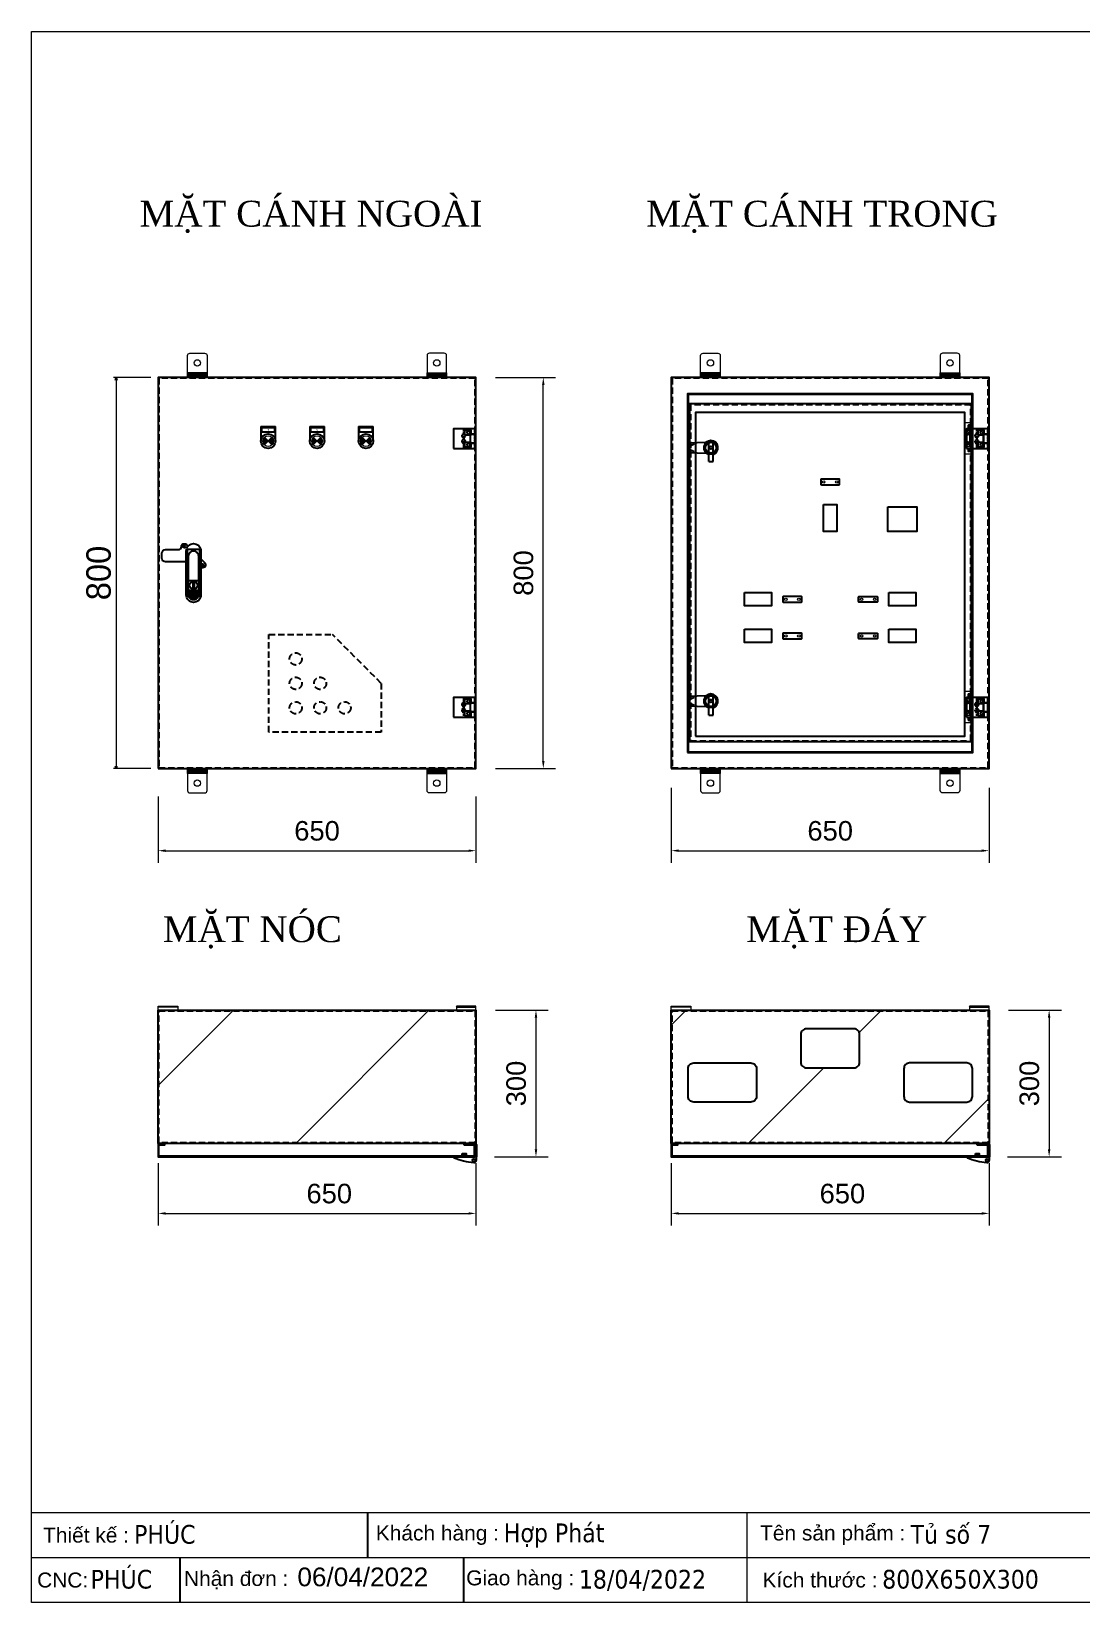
# Model space of a CAD drawing. Header units: millimetres. Extents: x 0 to 4548, y 0 to 3216.
# Drawn here: x 0 to 2148, y 0 to 3216 of the extents above; entities that cross this region are included whole.
import ezdxf
from ezdxf.enums import TextEntityAlignment as Align

# ---------------------------------------------------------------- set-up
doc = ezdxf.new("R2010")
doc.units = ezdxf.units.MM
doc.linetypes.add('HIDDEN2', pattern=[4.7625, 3.175, -1.5875])
doc.linetypes.add('HIDDENX2', pattern=[19.05, 12.7, -6.35])
for name, color, linetype in [('0 KHUNG KT01', 7, 'Continuous'), ('01', 7, 'HIDDEN2'), ('1-EMC-ACESS', 4, 'Continuous'), ('DIM', 253, 'Continuous'), ('HEATER', 1, 'Continuous')]:
    doc.layers.add(name, color=color, linetype=linetype)
doc.layers.add('0 TĂNG CỨNG', color=7, linetype='Continuous', lineweight=15)
doc.layers.add('07', color=5, linetype='Continuous', lineweight=5)
doc.styles.add('Arial', font='arial.ttf')
doc.styles.add('Arial-Black', font='txt')
doc.styles.add('Tahoma (Input Text)', font='tahoma.ttf')
doc.dimstyles.new('CNC', dxfattribs={"dimtxt": 50, "dimasz": 5, "dimexe": 5, "dimexo": 15, "dimgap": 10, "dimtad": 1, "dimdec": 0, "dimtxsty": 'Standard', "dimblk": 'OPEN30', "dimcen": 10, "dimclrd": 5, "dimclre": 5, "dimclrt": 3, "dimazin": 3, "dimtfac": 1, "dimtdec": 0, "dimtmove": 0, "dimatfit": 3, "dimldrblk": 'ARCHTICK', "dimlwd": 9, "dimlwe": 9})
doc.dimstyles.new('Thiện Dim-40', dxfattribs={"dimtxt": 40, "dimasz": 15, "dimexe": 25, "dimexo": 40, "dimgap": 20, "dimtad": 1, "dimdec": 0, "dimtxsty": 'Arial', "dimcen": 15, "dimclrd": 5, "dimclre": 5, "dimclrt": 3, "dimazin": 3, "dimtfac": 1, "dimtdec": 0, "dimtmove": 0, "dimatfit": 3, "dimldrblk": 'OBLIQUE', "dimlwd": 9, "dimlwe": 9})

# ---------------------------------------------------------------- blocks, each defined once
blk = doc.blocks.new('KHUNG KT1')
at = {"color": 7}
for p, q in [((7128, -4752), (0, -4752)), ((2294.1, -4752), (2294.1, -5040)), ((4848, -4896), (0, -4896))]:
    blk.add_line(p, q, dxfattribs=at)
blk.add_lwpolyline([(0, 0), (7128, 0), (7128, -5040), (0, -5040)], close=True, dxfattribs=at)
at = {"layer": '0 KHUNG KT01'}
for p, q in [((1077.9, -4752), (1077.9, -4896)), ((476.3, -4896), (476.3, -5040)), ((1385.1, -4896), (1385.1, -5040))]:
    blk.add_line(p, q, dxfattribs=at)
at = {"color": 2, "char_height": 48, "width": 2202.321, "attachment_point": 4, "style": 'Arial'}
for s, insert in [('  Tên sản phẩm :', (2299.1, -4824)), ('  Thiết kế :', (0, -4824)), ('  Khách hàng :', (1066.9, -4824)), ('  Nhận đơn :', (451.9, -4968)), ('  Giao hàng :', (1356.7, -4968)), ('CNC:', (18.2, -4968)), ('  Kích thước :', (2307, -4968))]:
    blk.add_mtext(s, dxfattribs=dict(at, insert=insert))
at = {"color": 1, "style": 'Tahoma (Input Text)', "flags": 8}
for tag, p in [('#03', (1514.7, -4846.3)), ('#01', (328.9, -4851.1)), ('#05', (2819, -4851.1)), ('#07', (4424, -4851.1)), ('#09', (5172.9, -4851.1)), ('#02', (189.8, -4995.1)), ('#04', (1755.3, -4995.1)), ('#06', (2727.8, -4995.1)), ('#08', (4382.7, -4995.1)), ('#10', (5172.9, -4995.1))]:
    blk.add_attdef(tag, p, '', height=60, dxfattribs=at)
blk.add_attdef('#11', text='', height=60, dxfattribs=at).set_placement((6996, -4961.6), align=Align.CENTER)
at = {"layer": '0 TĂNG CỨNG', "color": 1, "style": 'Arial'}
blk.add_attdef('#12', (852.8, -4987.6), '', height=60, dxfattribs=at)
blk = doc.blocks.new('HL044-1.3-C')
at = {"color": 1, "linetype": 'HIDDEN2', "ltscale": 0.5}
for p, q in [((-25, 40), (-25, 0)), ((-3, 0), (-3, 40))]:
    blk.add_line(p, q, dxfattribs=at)
at = {"color": 1}
for p, q in [((-12, 29), (0, 29)), ((-12, 11), (-12, 29)), ((0, 11), (-12, 11)), ((-11, 28.5), (0, 28.5)), ((-11, 28.5), (-11, 11.5)), ((0, 11.5), (-11, 11.5))]:
    blk.add_line(p, q, dxfattribs=at)
blk.add_lwpolyline([(-46, 40), (0, 40), (0, 0), (-46, 0)], close=True, dxfattribs=at)
at = {"color": 1, "linetype": 'HIDDEN2', "ltscale": 0.5}
for centre, radius in [((-15.5, 32.5), 3), ((-25, 26), 4), ((-25, 14), 4), ((-15.5, 7.5), 3)]:
    blk.add_circle(centre, radius, dxfattribs=at)
blk = doc.blocks.new('HL044-1.3-B')
h = blk.add_hatch()
h.set_pattern_fill('ANSI31', color=1, scale=0.3, style=0)
h.set_pattern_definition([(45, (-80982.31925, -42991.2648), (-0.673519209, 0.673519209), [])])
h.paths.add_polyline_path([(-15.5, 27), (-15.5, 24), (-9.5, 24), (-9.5, 27)])
at = {"color": 1}
for p, q in [((0, 0), (-43, 0)), ((-43, 0), (-43, -2)), ((-25, 6.5), (-25, 0)), ((-25, 6.5), (-19, 5.9)), ((-25, 5.5), (-19, 4.9)), ((-25, 4.5), (-19, 3.9)), ((-25, 3.5), (-19, 2.9)), ((-25, 2.5), (-19, 1.9)), ((-25, 1.5), (-19, 0.9)), ((-25, 0.5), (-19.7, 0)), ((-22, 24), (-22, 27)), ((-22, 27), (1, 27)), ((-1, 24), (-22, 24)), ((-19, 6.5), (-19, 0)), ((-15.5, 24), (-15.5, 27)), ((-9.5, 24), (-9.5, 27)), ((0, 23), (0, 0)), ((0, 7.5), (3, 7.5)), ((0, 6), (3, 6)), ((3, 25), (3, 0)), ((3, -6.5), (3, 0))]:
    blk.add_line(p, q, dxfattribs=at)
blk.add_lwpolyline([(-26, 6.5), (-18, 6.5), (-18, 0), (-26, 0)], close=True, dxfattribs=at)
blk.add_circle((-2.3, -7), 2.55, dxfattribs=at)
for centre, radius, start, end in [((-1, 23), 1, 0, 90), ((1, 25), 2, 0, 90), ((15.4, 147.7), 160.7, 248.6705, 263.5901), ((-2.5, -6.5), 5.5, 270, 0)]:
    blk.add_arc(centre, radius, start, end, dxfattribs=at)
blk = doc.blocks.new('*D1')
at = {"layer": 'Defpoints', "color": 0, "transparency": 16777216}
for p in [(909.3, 1212.4), (907.3, 912.4), (1032.2, 912.4)]:
    blk.add_point(p, dxfattribs=at)
at = {"layer": 'DIM', "color": 5, "lineweight": 9, "transparency": 16777216}
for p, q in [((949.3, 1212.4), (1057.2, 1212.4)), ((1032.2, 1197.4), (1032.2, 927.4)), ((947.3, 912.4), (1057.2, 912.4))]:
    blk.add_line(p, q, dxfattribs=at)
at = {"layer": 'DIM', "color": 5, "transparency": 16777216}
for points in [[(1029.7, 1197.4), (1034.7, 1197.4), (1032.2, 1212.4)], [(1029.7, 927.4), (1034.7, 927.4), (1032.2, 912.4)]]:
    blk.add_solid(points, dxfattribs=at)
at = {"layer": 'DIM', "color": 3, "transparency": 16777216, "insert": (991.8, 1062.4), "char_height": 40, "attachment_point": 5, "rotation": 90, "style": 'Arial'}
blk.add_mtext('300', dxfattribs=at)
blk = doc.blocks.new('_Oblique')
at = {"color": 0, "linetype": 'ByBlock', "lineweight": -2}
blk.add_line((-0.5, -0.5), (0.5, 0.5), dxfattribs=at)
blk = doc.blocks.new('*D2')
at = {"layer": 'Defpoints', "color": 0, "transparency": 16777216}
for p in [(259.3, 939.4), (909.3, 939.4), (909.3, 796.5)]:
    blk.add_point(p, dxfattribs=at)
at = {"layer": 'DIM', "color": 5, "lineweight": 9, "transparency": 16777216}
for p, q in [((259.3, 899.4), (259.3, 771.5)), ((909.3, 899.4), (909.3, 771.5)), ((274.3, 796.5), (894.3, 796.5))]:
    blk.add_line(p, q, dxfattribs=at)
at = {"layer": 'DIM', "color": 5, "transparency": 16777216}
for points in [[(274.3, 799), (274.3, 794), (259.3, 796.5)], [(894.3, 799), (894.3, 794), (909.3, 796.5)]]:
    blk.add_solid(points, dxfattribs=at)
at = {"layer": 'DIM', "color": 3, "transparency": 16777216, "insert": (609.3, 836.9), "char_height": 40, "attachment_point": 5, "style": 'Arial'}
blk.add_mtext('650', dxfattribs=at)
blk = doc.blocks.new('AB301-2-1')
at = {"linetype": 'Continuous'}
h = blk.add_hatch(dxfattribs=at)
h.set_pattern_fill('ACAD_ISO09W100', color=1, scale=0.2)
h.set_pattern_definition([(0, (-368.0181, 398.3814), (0, 1), [4.8, -0.6, 1.2, -0.6, 1.2, -0.6])])
h.paths.add_polyline_path([(-4.1, -88.5, 0.118404), (0, -89.5, 0.118404), (4.1, -88.5), (7, -72), (-7, -72)])
at = {"color": 1, "linetype": 'Continuous'}
for p, q in [((-10, -50.5), (10, -50.5)), ((-7, -72), (7, -72)), ((-7, -72), (-4.1, -88.5)), ((7, -72), (4.1, -88.5))]:
    blk.add_line(p, q, dxfattribs=at)
for points in [[(-15, -12.5), (-57.5, -12.5, -0.414214), (-65, -5), (-65, 5, -0.414214), (-57.5, 12.5), (-30.7, 12.5, 0.414214), (-24.7, 18.5), (-24.7, 18.7)], [(-24.7, 18.7, -0.198912), (-23, 23), (-23, 23, -0.414214), (-14.5, 23), (-11.3, 19.8)], [(15, -6.5), (23, -14.5, -0.414214), (23, -23), (23, -23, -0.381561), (15, -23.4, -0.381561)]]:
    blk.add_lwpolyline(points, format="xyb", dxfattribs=at)
for points in [[(0, 25), (0, 25, -0.414214), (15, 10), (15, -80.5, -0.414214), (0, -95.5), (0, -95.5, -0.414214), (-15, -80.5), (-15, 10, -0.414214)], [(0, 10, -0.414214), (10, 0), (10, -80.5, -0.414214), (0, -90.5, -0.414214), (-10, -80.5), (-10, 0, -0.414214)], [(9, -72.5), (9, -80.5, -0.414214), (0, -89.5, -0.414214), (-9, -80.5), (-9, -72.5, -0.414214), (-7, -70.5), (7, -70.5, -0.414214)]]:
    blk.add_lwpolyline(points, format="xyb", close=True, dxfattribs=at)
at = {"color": 2, "linetype": 'Continuous'}
blk.add_lwpolyline([(-12, 13.3), (12, 13.3), (12, -83.7), (-12, -83.7)], close=True, dxfattribs=at)
at = {"color": 1, "linetype": 'Continuous'}
blk.add_lwpolyline([(-1, -55.5), (1, -55.5), (1, -65.5), (-1, -65.5)], close=True, dxfattribs=at)
for centre, radius in [((-18.7, 18.7), 2.5), ((18.7, -18.7), 2.5), ((0, -60.5), 8)]:
    blk.add_circle(centre, radius, dxfattribs=at)
blk = doc.blocks.new('Den XANH')
h = blk.add_hatch(color=5)
h.paths.add_polyline_path([(15, 15), (22.8, 7.2, 0.198912), (26, 15, 0.198912), (22.8, 22.8)])
h.paths.add_polyline_path([(15, 15), (7.2, 22.8, 0.198912), (4, 15, 0.198912), (7.2, 7.2)])
at = {"color": 7}
for p, q in [((0, 45), (30, 45)), ((0, 45), (0, 15)), ((30, 15), (30, 45))]:
    blk.add_line(p, q, dxfattribs=at)
blk.add_lwpolyline([(2, 43), (28, 43), (28, 33), (2, 33)], close=True, dxfattribs=at)
blk.add_circle((15, 15), 15, dxfattribs=at)
at = {"layer": '07', "color": 5, "linetype": 'Continuous', "lineweight": 5, "ltscale": 3}
for p, q in [((22.8, 22.8), (7.2, 7.2)), ((7.2, 22.8), (22.8, 7.2))]:
    blk.add_line(p, q, dxfattribs=at)
blk.add_circle((15, 15), 11, dxfattribs=at)
at = {"layer": '01', "color": 2, "linetype": 'Continuous', "lineweight": 5, "style": 'Arial-Black'}
blk.add_attdef('T-SP', text='', height=2.4, dxfattribs=at).set_placement((15.2, 36), align=Align.CENTER)
blk = doc.blocks.new('Den DO')
h = blk.add_hatch(color=1)
h.paths.add_polyline_path([(7.2, 7.2), (15, 15), (7.2, 22.8, 0.198912), (4, 15, 0.198912)])
h.paths.add_polyline_path([(26, 15, 0.198912), (22.8, 22.8), (15, 15), (22.8, 7.2, 0.198912)])
at = {"color": 7}
for p, q in [((0, 45), (30, 45)), ((0, 45), (0, 15)), ((30, 15), (30, 45))]:
    blk.add_line(p, q, dxfattribs=at)
blk.add_lwpolyline([(2, 43), (28, 43), (28, 33), (2, 33)], close=True, dxfattribs=at)
blk.add_circle((15, 15), 15, dxfattribs=at)
at = {"layer": '07', "color": 1, "linetype": 'Continuous', "lineweight": 5, "ltscale": 3}
for p, q in [((22.8, 22.8), (7.2, 7.2)), ((7.2, 22.8), (22.8, 7.2))]:
    blk.add_line(p, q, dxfattribs=at)
blk.add_circle((15, 15), 11, dxfattribs=at)
at = {"layer": '01', "color": 2, "linetype": 'Continuous', "lineweight": 5, "style": 'Arial-Black'}
blk.add_attdef('T-SP', text='', height=2.4, dxfattribs=at).set_placement((15.2, 36), align=Align.CENTER)
blk = doc.blocks.new('Den VANG')
h = blk.add_hatch(color=2)
h.paths.add_polyline_path([(22.8, 7.2, 0.198912), (26, 15, 0.198912), (22.8, 22.8), (15, 15)])
h.paths.add_polyline_path([(7.2, 7.2), (15, 15), (7.2, 22.8, 0.198912), (4, 15, 0.198912)])
at = {"color": 7}
for p, q in [((0, 45), (30, 45)), ((0, 45), (0, 15)), ((30, 15), (30, 45))]:
    blk.add_line(p, q, dxfattribs=at)
blk.add_lwpolyline([(2, 43), (28, 43), (28, 33), (2, 33)], close=True, dxfattribs=at)
blk.add_circle((15, 15), 15, dxfattribs=at)
at = {"layer": '07', "color": 2, "linetype": 'Continuous', "lineweight": 5, "ltscale": 3}
for p, q in [((22.8, 22.8), (7.2, 7.2)), ((7.2, 22.8), (22.8, 7.2))]:
    blk.add_line(p, q, dxfattribs=at)
blk.add_circle((15, 15), 11, dxfattribs=at)
at = {"layer": '01', "color": 2, "linetype": 'Continuous', "lineweight": 5, "style": 'Arial-Black'}
blk.add_attdef('T-SP', text='', height=2.4, dxfattribs=at).set_placement((15.2, 36), align=Align.CENTER)
blk = doc.blocks.new('*D3')
at = {"layer": 'Defpoints', "color": 0, "transparency": 16777216}
for p in [(259.3, 1689.6), (909.3, 1689.6), (909.3, 1538.9)]:
    blk.add_point(p, dxfattribs=at)
at = {"layer": 'DIM', "color": 5, "lineweight": 9, "transparency": 16777216}
for p, q in [((259.3, 1649.6), (259.3, 1513.9)), ((909.3, 1649.6), (909.3, 1513.9)), ((274.3, 1538.9), (894.3, 1538.9))]:
    blk.add_line(p, q, dxfattribs=at)
at = {"layer": 'DIM', "color": 5, "transparency": 16777216}
for points in [[(274.3, 1541.4), (274.3, 1536.4), (259.3, 1538.9)], [(894.3, 1541.4), (894.3, 1536.4), (909.3, 1538.9)]]:
    blk.add_solid(points, dxfattribs=at)
at = {"layer": 'DIM', "color": 3, "transparency": 16777216, "insert": (584.3, 1579.3), "char_height": 40, "attachment_point": 5, "style": 'Arial'}
blk.add_mtext('650', dxfattribs=at)
blk = doc.blocks.new('BL012-FRONT')
at = {"layer": '0 TĂNG CỨNG'}
h = blk.add_hatch(dxfattribs=at)
h.set_pattern_fill('ANSI31', color=2, scale=0.5, angle=90, style=0)
h.set_pattern_definition([(135, (-85095.0619, -23179.3125), (-1.122532015, -1.122532015), [])])
edge = h.paths.add_edge_path()
edge.add_line((-0.4, 52.7), (7.2, 52.7))
edge.add_line((7.2, 52.7), (7.2, 58.8))
edge.add_line((7.2, 58.8), (-0.4, 58.8))
edge.add_arc((-0.4, 57.8), 1, 90, 180)
edge.add_line((-1.4, 57.8), (-1.4, 53.7))
edge.add_arc((-0.4, 53.7), 1, 180, 270)
h = blk.add_hatch(dxfattribs=at)
h.set_pattern_fill('ANSI31', color=2, scale=0.5, angle=90, style=0)
h.set_pattern_definition([(135, (-85095.0619, -23227.8125), (-1.122532015, -1.122532015), [])])
edge = h.paths.add_edge_path()
edge.add_line((-0.4, 4.2), (7.2, 4.2))
edge.add_line((7.2, 4.2), (7.2, 10.3))
edge.add_line((7.2, 10.3), (-0.4, 10.3))
edge.add_arc((-0.4, 9.3), 1, 90, 180)
edge.add_line((-1.4, 9.3), (-1.4, 5.2))
edge.add_arc((-0.4, 5.2), 1, 180, 270)
at = {"color": 2, "linetype": 'HIDDEN2'}
blk.add_line((7.2, 4.2), (7.2, 10.3), dxfattribs=at)
at = {"layer": '0 TĂNG CỨNG', "color": 8}
for p, q in [((-4.1, 41.5), (-2.8, 41.5)), ((-3.4, 42.2), (-3.4, 40.8)), ((-4.1, 21.5), (-2.8, 21.5)), ((-3.4, 22.2), (-3.4, 20.8))]:
    blk.add_line(p, q, dxfattribs=at)
at = {"layer": '0 TĂNG CỨNG', "color": 1}
blk.add_lwpolyline([(-9.2, 14.5), (-9.2, 2, 0.414214), (-7.2, 0), (7.2, 0), (7.2, 63), (-7.2, 63, 0.414214), (-9.2, 61), (-9.2, 48.5), (2.8, 48.5), (2.8, 14.5)], format="xyb", close=True, dxfattribs=at)
at = {"layer": '0 TĂNG CỨNG', "color": 22}
blk.add_lwpolyline([(-9.2, 14.8), (0.6, 14.8, 0.414214), (2.6, 16.8), (2.6, 46.2, 0.414214), (0.6, 48.2), (-9.2, 48.2)], format="xyb", close=True, dxfattribs=at)
at = {"layer": '0 TĂNG CỨNG', "color": 2}
for points in [[(-0.4, 52.7), (7.2, 52.7), (7.2, 58.8), (-0.4, 58.8, 0.414214), (-1.4, 57.8), (-1.4, 53.7, 0.414214)], [(-0.4, 4.2), (7.2, 4.2), (7.2, 10.3), (-0.4, 10.3, 0.414214), (-1.4, 9.3), (-1.4, 5.2, 0.414214)]]:
    blk.add_lwpolyline(points, format="xyb", close=True, dxfattribs=at)
at = {"layer": '0 TĂNG CỨNG', "color": 61}
for centre in [(-3.4, 41.5), (-3.4, 21.5)]:
    blk.add_circle(centre, 4, dxfattribs=at)
at = {"layer": '0 TĂNG CỨNG', "color": 8}
for centre in [(-3.4, 41.5), (-3.4, 21.5)]:
    blk.add_circle(centre, 3.2, dxfattribs=at)
blk = doc.blocks.new('*D7')
at = {"layer": 'Defpoints', "color": 0, "transparency": 16777216}
for p in [(1309.1, 1707.2), (1959.1, 1707.2), (1959.1, 1538.9)]:
    blk.add_point(p, dxfattribs=at)
at = {"layer": 'DIM', "color": 5, "lineweight": 9, "transparency": 16777216}
for p, q in [((1309.1, 1667.2), (1309.1, 1513.9)), ((1959.1, 1667.2), (1959.1, 1513.9)), ((1324.1, 1538.9), (1944.1, 1538.9))]:
    blk.add_line(p, q, dxfattribs=at)
at = {"layer": 'DIM', "color": 5, "transparency": 16777216}
for points in [[(1324.1, 1541.4), (1324.1, 1536.4), (1309.1, 1538.9)], [(1944.1, 1541.4), (1944.1, 1536.4), (1959.1, 1538.9)]]:
    blk.add_solid(points, dxfattribs=at)
at = {"layer": 'DIM', "color": 3, "transparency": 16777216, "insert": (1634.1, 1579.3), "char_height": 40, "attachment_point": 5, "style": 'Arial'}
blk.add_mtext('650', dxfattribs=at)
blk = doc.blocks.new('SDGFGHGHG')
at = {"layer": 'HEATER'}
for p, q in [((860935.9, 570742), (860935.9, 570784.3)), ((860944.9, 570742), (860944.9, 570784.3)), ((860892.9, 570780.5), (860931.6, 570782)), ((860892.9, 570760.5), (860892.9, 570780.5)), ((860892.9, 570771.9), (860906.3, 570778.7)), ((860892.9, 570769.1), (860906.3, 570762.4)), ((860892.9, 570760.5), (860931.6, 570759.1)), ((860937.5, 570771.3), (860939.5, 570771.3)), ((860937.5, 570769.8), (860939.5, 570769.8)), ((860939.5, 570773.5), (860939.5, 570771.3)), ((860939.5, 570769.8), (860939.5, 570767.6)), ((860941.3, 570773.5), (860941.3, 570771.3)), ((860941.3, 570771.3), (860943.4, 570771.3)), ((860941.3, 570769.8), (860941.3, 570767.6)), ((860941.3, 570769.8), (860943.4, 570769.8)), ((860935.9, 570742), (860944.9, 570742))]:
    blk.add_line(p, q, dxfattribs=at)
blk.add_circle((860940.4, 570770.5), 3.08, dxfattribs=at)
blk.add_arc((860940.4, 570770.5), 14.5, 288.08, 251.92, dxfattribs=at)
blk = doc.blocks.new('SĐFHGGH')
at = {"layer": 'HEATER'}
for points in [[(860928.8, 570702.4), (860927.4, 570702.4), (860927.4, 570708.4), (860928.8, 570708.4)], [(860943.4, 570717), (860943.4, 570718.4), (860937.4, 570718.4), (860937.4, 570717)], [(860943.4, 570693.8), (860943.4, 570692.4), (860937.4, 570692.4), (860937.4, 570693.8)], [(860952.1, 570702.4), (860953.4, 570702.4), (860953.4, 570708.4), (860952.1, 570708.4)]]:
    blk.add_lwpolyline(points, dxfattribs=at)
for start, end in [(104.4775, 165.5225), (194.4775, 255.5225), (14.4775, 75.5225), (284.4775, 345.5225)]:
    blk.add_arc((860940.4, 570705.4), 12, start, end, dxfattribs=at)
blk = doc.blocks.new('MS722')
for name, p in [('SDGFGHGHG', (-860940.4, -570770.5)), ('SĐFHGGH', (-860940.4, -570705.4))]:
    blk.add_blockref(name, p)
blk = doc.blocks.new('*D8')
at = {"layer": 'Defpoints', "color": 0, "transparency": 16777216}
for p in [(909.3, 2507.2), (1047.2, 2507.2), (909.3, 1707.2)]:
    blk.add_point(p, dxfattribs=at)
at = {"layer": 'DIM', "color": 5, "lineweight": 9, "transparency": 16777216}
for p, q in [((949.3, 2507.2), (1072.2, 2507.2)), ((1047.2, 1722.2), (1047.2, 2492.2)), ((949.3, 1707.2), (1072.2, 1707.2))]:
    blk.add_line(p, q, dxfattribs=at)
at = {"layer": 'DIM', "color": 5, "transparency": 16777216}
for points in [[(1044.7, 2492.2), (1049.7, 2492.2), (1047.2, 2507.2)], [(1044.7, 1722.2), (1049.7, 1722.2), (1047.2, 1707.2)]]:
    blk.add_solid(points, dxfattribs=at)
at = {"layer": 'DIM', "color": 3, "transparency": 16777216, "insert": (1006.8, 2107.2), "char_height": 40, "attachment_point": 5, "rotation": 90, "style": 'Arial'}
blk.add_mtext('800', dxfattribs=at)
blk = doc.blocks.new('ga tai lieu')
at = {"color": 7, "linetype": 'HIDDENX2'}
for p, q in [((0, 0), (0, 200)), ((0, 200), (130, 200)), ((230, 100), (130, 200)), ((230, 100), (230, 0)), ((230, 0), (0, 0))]:
    blk.add_line(p, q, dxfattribs=at)
for centre in [(55, 150), (55, 100), (105, 100), (55, 50), (105, 50), (155, 50)]:
    blk.add_circle(centre, 12.5, dxfattribs=at)
blk = doc.blocks.new('*D9')
at = {"layer": 'Defpoints', "color": 0, "transparency": 16777216}
for p in [(1959.1, 1212.4), (1957.1, 912.4), (2082, 912.4)]:
    blk.add_point(p, dxfattribs=at)
at = {"layer": 'DIM', "color": 5, "lineweight": 9, "transparency": 16777216}
for p, q in [((1999.1, 1212.4), (2107, 1212.4)), ((2082, 1197.4), (2082, 927.4)), ((1997.1, 912.4), (2107, 912.4))]:
    blk.add_line(p, q, dxfattribs=at)
at = {"layer": 'DIM', "color": 5, "transparency": 16777216}
for points in [[(2079.5, 1197.4), (2084.5, 1197.4), (2082, 1212.4)], [(2079.5, 927.4), (2084.5, 927.4), (2082, 912.4)]]:
    blk.add_solid(points, dxfattribs=at)
at = {"layer": 'DIM', "color": 3, "transparency": 16777216, "insert": (2041.6, 1062.4), "char_height": 40, "attachment_point": 5, "rotation": 90, "style": 'Arial'}
blk.add_mtext('300', dxfattribs=at)
blk = doc.blocks.new('*D10')
at = {"layer": 'Defpoints', "color": 0, "transparency": 16777216}
for p in [(1309.1, 939.4), (1959.1, 939.4), (1959.1, 796.5)]:
    blk.add_point(p, dxfattribs=at)
at = {"layer": 'DIM', "color": 5, "lineweight": 9, "transparency": 16777216}
for p, q in [((1309.1, 899.4), (1309.1, 771.5)), ((1959.1, 899.4), (1959.1, 771.5)), ((1324.1, 796.5), (1944.1, 796.5))]:
    blk.add_line(p, q, dxfattribs=at)
at = {"layer": 'DIM', "color": 5, "transparency": 16777216}
for points in [[(1324.1, 799), (1324.1, 794), (1309.1, 796.5)], [(1944.1, 799), (1944.1, 794), (1959.1, 796.5)]]:
    blk.add_solid(points, dxfattribs=at)
at = {"layer": 'DIM', "color": 3, "transparency": 16777216, "insert": (1659.1, 836.9), "char_height": 40, "attachment_point": 5, "style": 'Arial'}
blk.add_mtext('650', dxfattribs=at)
blk = doc.blocks.new('*D20')
at = {"color": 5, "lineweight": 9, "ltscale": 3, "transparency": 16777216}
for p, q in [((244.3, 2507.2), (168.2, 2507.2)), ((173.2, 2502.2), (173.2, 1712.2)), ((244.3, 1707.2), (168.2, 1707.2))]:
    blk.add_line(p, q, dxfattribs=at)
at = {"color": 0, "linetype": 'ByBlock', "lineweight": -2}
for p, q in [((171.8, 2502.2), (173.2, 2507.2)), ((173.2, 2507.2), (174.5, 2502.2)), ((173.2, 2507.2), (173.2, 2502.2)), ((173.2, 1707.2), (171.8, 1712.2)), ((174.5, 1712.2), (173.2, 1707.2)), ((173.2, 1707.2), (173.2, 1712.2))]:
    blk.add_line(p, q, dxfattribs=at)
at = {"layer": 'Defpoints', "color": 0, "ltscale": 3, "transparency": 16777216}
for p in [(259.3, 2507.2), (173.2, 1707.2), (259.3, 1707.2)]:
    blk.add_point(p, dxfattribs=at)
at = {"color": 3, "ltscale": 3, "transparency": 16777216, "insert": (137.6, 2107.2), "char_height": 50, "attachment_point": 5, "rotation": 90}
blk.add_mtext('800', dxfattribs=at)
blk = doc.blocks.new('_ArchTick')
at = {"color": 0, "const_width": 0.15}
blk.add_lwpolyline([(-0.5, -0.5), (0.5, 0.5)], dxfattribs=at)
blk = doc.blocks.new('_Open30')
at = {"color": 0, "linetype": 'ByBlock', "lineweight": -2}
for p, q in [((-1, 0.27), (0, 0)), ((0, 0), (-1, -0.27)), ((0, 0), (-1, 0))]:
    blk.add_line(p, q, dxfattribs=at)

msp = doc.modelspace()

# ---------------------------------------------------------------- hatches: boundary and pattern name
at = {"layer": '0 TĂNG CỨNG'}
h = msp.add_hatch(dxfattribs=at)
h.set_pattern_fill('JIS_WOOD', color=256, style=0)
h.set_pattern_definition([(135, (188737.7435, 7946.1613), (0.4999999992, 0.4999999992), [])])
h.paths.add_polyline_path([(359.3, 2517.2), (319.3, 2517.2), (319.3, 2507.2), (359.3, 2507.2)])
h = msp.add_hatch(dxfattribs=at)
h.set_pattern_fill('JIS_WOOD', color=256, style=0)
h.set_pattern_definition([(45, (83569.97456, 7946.1613), (-0.499999999, 0.499999999), [])])
h.paths.add_polyline_path([(809.3, 2517.2), (849.3, 2517.2), (849.3, 2507.2), (809.3, 2507.2)])
h = msp.add_hatch(dxfattribs=at)
h.set_pattern_fill('JIS_WOOD', color=256, style=0)
h.set_pattern_definition([(135, (189787.54196, 7946.1613), (0.4999999992, 0.4999999992), [])])
h.paths.add_polyline_path([(1409.1, 2517.2), (1369.1, 2517.2), (1369.1, 2507.2), (1409.1, 2507.2)])
h = msp.add_hatch(dxfattribs=at)
h.set_pattern_fill('JIS_WOOD', color=256, style=0)
h.set_pattern_definition([(45, (84619.773, 7946.1613), (-0.499999999, 0.499999999), [])])
h.paths.add_polyline_path([(1859.1, 2517.2), (1899.1, 2517.2), (1899.1, 2507.2), (1859.1, 2507.2)])
h = msp.add_hatch(dxfattribs=at)
h.set_pattern_fill('JIS_WOOD', color=256, style=0)
h.set_pattern_definition([(225, (188737.7435, -27600.0132), (0.4999999992, -0.4999999992), [])])
h.paths.add_polyline_path([(359.3, 1697.2), (319.3, 1697.2), (319.3, 1707.2), (359.3, 1707.2)])
h = msp.add_hatch(dxfattribs=at)
h.set_pattern_fill('JIS_WOOD', color=256, style=0)
h.set_pattern_definition([(315, (83569.97456, -27600.0132), (-0.499999999, -0.499999999), [])])
h.paths.add_polyline_path([(809.3, 1697.2), (849.3, 1697.2), (849.3, 1707.2), (809.3, 1707.2)])
h = msp.add_hatch(dxfattribs=at)
h.set_pattern_fill('JIS_WOOD', color=256, style=0)
h.set_pattern_definition([(225, (189787.54196, -27600.0132), (0.4999999992, -0.4999999992), [])])
h.paths.add_polyline_path([(1409.1, 1697.2), (1369.1, 1697.2), (1369.1, 1707.2), (1409.1, 1707.2)])
h = msp.add_hatch(dxfattribs=at)
h.set_pattern_fill('JIS_WOOD', color=256, style=0)
h.set_pattern_definition([(315, (84619.773, -27600.0132), (-0.499999999, -0.499999999), [])])
h.paths.add_polyline_path([(1859.1, 1697.2), (1899.1, 1697.2), (1899.1, 1707.2), (1859.1, 1707.2)])
h = msp.add_hatch(dxfattribs=at)
h.set_pattern_fill('JIS_WOOD', color=256, style=0)
h.set_pattern_definition([(135, (152011.8003, -33721.6685), (0.4999999992, 0.4999999992), [])])
h.paths.add_polyline_path([(299.3, 1218.6), (259.3, 1218.6), (259.3, 1220.4), (299.3, 1220.4)])
h = msp.add_hatch(dxfattribs=at)
h.set_pattern_fill('JIS_WOOD', color=256, scale=20, style=0)
h.set_pattern_definition([(45, (1916653.16, -1234547.88), (-200, 200), [])])
h.paths.add_polyline_path([(260.8, 1210.9), (907.8, 1210.9), (907.8, 940.9), (260.8, 940.9)])
h = msp.add_hatch(dxfattribs=at)
h.set_pattern_fill('JIS_WOOD', color=256, style=0)
h.set_pattern_definition([(45, (120295.9178, -33721.6685), (-0.499999999, 0.499999999), [])])
h.paths.add_polyline_path([(869.3, 1218.6), (909.3, 1218.6), (909.3, 1220.4), (869.3, 1220.4)])
h = msp.add_hatch(dxfattribs=at)
h.set_pattern_fill('JIS_WOOD', color=256, style=0)
h.set_pattern_definition([(135, (153061.59875, -33721.6685), (0.4999999992, 0.4999999992), [])])
h.paths.add_polyline_path([(1349.1, 1218.6), (1309.1, 1218.6), (1309.1, 1220.4), (1349.1, 1220.4)])
h = msp.add_hatch(dxfattribs=at)
h.set_pattern_fill('JIS_WOOD', color=256, scale=20, style=0)
h.set_pattern_definition([(45, (1937649.13, -1234077.88), (-200, 200), [])])
h.paths.add_polyline_path([(1310.6, 1210.9), (1957.6, 1210.9), (1957.6, 940.9), (1310.6, 940.9)])
h.paths.add_polyline_path([(1913.4, 1024.4, 0.414214), (1924.9, 1035.9), (1924.9, 1092.9, 0.414214), (1913.4, 1104.4), (1796.4, 1104.4, 0.414214), (1784.9, 1092.9), (1784.9, 1035.9, 0.414214), (1796.4, 1024.4)], flags=16)
h.paths.add_polyline_path([(1682.6, 1094.4, 0.414214), (1694.1, 1105.9), (1694.1, 1162.9, 0.414214), (1682.6, 1174.4), (1585.6, 1174.4, 0.414214), (1574.1, 1162.9), (1574.1, 1105.9, 0.414214), (1585.6, 1094.4)], flags=16)
h.paths.add_polyline_path([(1471.8, 1024.4, 0.414214), (1483.3, 1035.9), (1483.3, 1092.9, 0.414214), (1471.8, 1104.4), (1354.8, 1104.4, 0.414214), (1343.3, 1092.9), (1343.3, 1035.9, 0.414214), (1354.8, 1024.4)], flags=16)
h = msp.add_hatch(dxfattribs=at)
h.set_pattern_fill('JIS_WOOD', color=256, style=0)
h.set_pattern_definition([(45, (121345.7162, -33721.6685), (-0.499999999, 0.499999999), [])])
h.paths.add_polyline_path([(1919.1, 1218.6), (1959.1, 1218.6), (1959.1, 1220.4), (1919.1, 1220.4)])

# ---------------------------------------------------------------- linework, layer by layer
at = {"color": 7}
for points in [[(259.3, 1707.2), (909.3, 1707.2), (909.3, 2507.2), (259.3, 2507.2)], [(1309.1, 1707.2), (1959.1, 1707.2), (1959.1, 2507.2), (1309.1, 2507.2)], [(1342.1, 1739.6), (1926.1, 1739.6), (1926.1, 2474.2), (1342.1, 2474.2)], [(893.8, 936.9), (905.8, 936.9), (905.8, 913.9), (260.8, 913.9), (260.8, 936.9), (272.8, 936.9), (272.8, 938.4), (259.3, 938.4), (259.3, 912.4), (907.3, 912.4), (907.3, 938.4), (893.8, 938.4)], [(1943.6, 936.9), (1955.6, 936.9), (1955.6, 913.9), (1310.6, 913.9), (1310.6, 936.9), (1322.6, 936.9), (1322.6, 938.4), (1309.1, 938.4), (1309.1, 912.4), (1957.1, 912.4), (1957.1, 938.4), (1943.6, 938.4)]]:
    msp.add_lwpolyline(points, close=True, dxfattribs=at)
at = {"color": 7, "linetype": 'HIDDENX2'}
for points in [[(260.8, 1708.7), (907.8, 1708.7), (907.8, 2505.7), (260.8, 2505.7)], [(1310.6, 1708.7), (1957.6, 1708.7), (1957.6, 2505.7), (1310.6, 2505.7)]]:
    msp.add_lwpolyline(points, close=True, dxfattribs=at)
at = {"color": 3}
for points in [[(1343.6, 1741.1), (1924.6, 1741.1), (1924.6, 2472.7), (1343.6, 2472.7)], [(1358.6, 1773.2), (1909.6, 1773.2), (1909.6, 2435.6), (1358.6, 2435.6)]]:
    msp.add_lwpolyline(points, close=True, dxfattribs=at)
at = {"color": 6}
msp.add_lwpolyline([(1346.6, 1762.2), (1923.1, 1762.2), (1923.1, 2453.2), (1346.6, 2453.2)], close=True, dxfattribs=at)
at = {"color": 6, "linetype": 'HIDDENX2'}
msp.add_lwpolyline([(1348.1, 1763.7), (1921.6, 1763.7), (1921.6, 2451.7), (1348.1, 2451.7)], close=True, dxfattribs=at)
at = {"color": 2}
for points in [[(886.3, 2390.2), (899.3, 2390.2), (899.3, 2399.2), (886.3, 2399.2)], [(1936.1, 2390.2), (1949.1, 2390.2), (1949.1, 2399.2), (1936.1, 2399.2)], [(886.3, 2365.2), (899.3, 2365.2), (899.3, 2374.2), (886.3, 2374.2)], [(1936.1, 2365.2), (1949.1, 2365.2), (1949.1, 2374.2), (1936.1, 2374.2)], [(1620.6, 2247.2), (1647.6, 2247.2), (1647.6, 2192.2), (1620.6, 2192.2)], [(1752.2, 2242.6), (1811.1, 2242.6), (1811.1, 2192), (1752.2, 2192)], [(1459.1, 2067), (1514.1, 2067), (1514.1, 2040), (1459.1, 2040)], [(1754.1, 2067), (1809.1, 2067), (1809.1, 2040), (1754.1, 2040)], [(1459.1, 1992), (1514.1, 1992), (1514.1, 1965), (1459.1, 1965)], [(1754.1, 1992), (1809.1, 1992), (1809.1, 1965), (1754.1, 1965)], [(886.3, 1840.2), (899.3, 1840.2), (899.3, 1849.2), (886.3, 1849.2)], [(1936.1, 1840.2), (1949.1, 1840.2), (1949.1, 1849.2), (1936.1, 1849.2)], [(886.3, 1815.2), (899.3, 1815.2), (899.3, 1824.2), (886.3, 1824.2)], [(1936.1, 1815.2), (1949.1, 1815.2), (1949.1, 1824.2), (1936.1, 1824.2)]]:
    msp.add_lwpolyline(points, close=True, dxfattribs=at)
at = {"color": 7, "lineweight": 9}
for points in [[(1616.1, 2287.2), (1652.1, 2287.2, 0.414214), (1654.1, 2289.2), (1654.1, 2298.2, 0.414214), (1652.1, 2300.2), (1616.1, 2300.2, 0.414214), (1614.1, 2298.2), (1614.1, 2289.2, 0.414214)], [(1616.1, 2288.7), (1652.1, 2288.7, 0.414214), (1652.6, 2289.2), (1652.6, 2298.2, 0.414214), (1652.1, 2298.7), (1616.1, 2298.7, 0.414214), (1615.6, 2298.2), (1615.6, 2289.2, 0.414214)], [(1538.6, 2047), (1574.6, 2047, 0.414214), (1576.6, 2049), (1576.6, 2058, 0.414214), (1574.6, 2060), (1538.6, 2060, 0.414214), (1536.6, 2058), (1536.6, 2049, 0.414214)], [(1538.6, 2048.5), (1574.6, 2048.5, 0.414214), (1575.1, 2049), (1575.1, 2058, 0.414214), (1574.6, 2058.5), (1538.6, 2058.5, 0.414214), (1538.1, 2058), (1538.1, 2049, 0.414214)], [(1729.6, 2047), (1693.6, 2047, -0.414214), (1691.6, 2049), (1691.6, 2058, -0.414214), (1693.6, 2060), (1729.6, 2060, -0.414214), (1731.6, 2058), (1731.6, 2049, -0.414214)], [(1729.6, 2048.5), (1693.6, 2048.5, -0.414214), (1693.1, 2049), (1693.1, 2058, -0.414214), (1693.6, 2058.5), (1729.6, 2058.5, -0.414214), (1730.1, 2058), (1730.1, 2049, -0.414214)], [(1538.6, 1972), (1574.6, 1972, 0.414214), (1576.6, 1974), (1576.6, 1983, 0.414214), (1574.6, 1985), (1538.6, 1985, 0.414214), (1536.6, 1983), (1536.6, 1974, 0.414214)], [(1538.6, 1973.5), (1574.6, 1973.5, 0.414214), (1575.1, 1974), (1575.1, 1983, 0.414214), (1574.6, 1983.5), (1538.6, 1983.5, 0.414214), (1538.1, 1983), (1538.1, 1974, 0.414214)], [(1729.6, 1972), (1693.6, 1972, -0.414214), (1691.6, 1974), (1691.6, 1983, -0.414214), (1693.6, 1985), (1729.6, 1985, -0.414214), (1731.6, 1983), (1731.6, 1974, -0.414214)], [(1729.6, 1973.5), (1693.6, 1973.5, -0.414214), (1693.1, 1974), (1693.1, 1983, -0.414214), (1693.6, 1983.5), (1729.6, 1983.5, -0.414214), (1730.1, 1983), (1730.1, 1974, -0.414214)]]:
    msp.add_lwpolyline(points, format="xyb", close=True, dxfattribs=at)
for points in [[(259.3, 1212.4), (909.3, 1212.4), (909.3, 939.4), (259.3, 939.4)], [(1309.1, 1212.4), (1959.1, 1212.4), (1959.1, 939.4), (1309.1, 939.4)]]:
    msp.add_lwpolyline(points, close=True)
at = {"linetype": 'HIDDENX2'}
for points in [[(260.8, 1210.9), (907.8, 1210.9), (907.8, 940.9), (260.8, 940.9)], [(1310.6, 1210.9), (1957.6, 1210.9), (1957.6, 940.9), (1310.6, 940.9)]]:
    msp.add_lwpolyline(points, close=True, dxfattribs=at)
at = {"color": 2}
for points in [[(1585.6, 1094.4), (1682.6, 1094.4, 0.414214), (1694.1, 1105.9), (1694.1, 1162.9, 0.414214), (1682.6, 1174.4), (1585.6, 1174.4, 0.414214), (1574.1, 1162.9), (1574.1, 1105.9, 0.414214)], [(1471.8, 1024.4), (1354.8, 1024.4, -0.414214), (1343.3, 1035.9), (1343.3, 1092.9, -0.414214), (1354.8, 1104.4), (1471.8, 1104.4, -0.414214), (1483.3, 1092.9), (1483.3, 1035.9, -0.414214)], [(1796.4, 1024.4), (1913.4, 1024.4, 0.414214), (1924.9, 1035.9), (1924.9, 1092.9, 0.414214), (1913.4, 1104.4), (1796.4, 1104.4, 0.414214), (1784.9, 1092.9), (1784.9, 1035.9, 0.414214)]]:
    msp.add_lwpolyline(points, format="xyb", close=True, dxfattribs=at)
for centre in [(1390.1, 2363.7), (1390.1, 1845.1)]:
    msp.add_circle(centre, 11, dxfattribs=at)
at = {"color": 2, "lineweight": 9}
for centre in [(1620.8, 2293.7), (1647.4, 2293.7), (1543.3, 2053.5), (1569.9, 2053.5), (1698.3, 2053.5), (1724.9, 2053.5), (1543.3, 1978.5), (1569.9, 1978.5), (1698.3, 1978.5), (1724.9, 1978.5)]:
    msp.add_circle(centre, 2.5, dxfattribs=at)
at = {"layer": '0 TĂNG CỨNG'}
for p, q in [((359.3, 2517.2), (319.3, 2517.2)), ((809.3, 2517.2), (849.3, 2517.2)), ((1409.1, 2517.2), (1369.1, 2517.2)), ((1859.1, 2517.2), (1899.1, 2517.2)), ((359.3, 1697.2), (319.3, 1697.2)), ((809.3, 1697.2), (849.3, 1697.2)), ((1409.1, 1697.2), (1369.1, 1697.2)), ((1859.1, 1697.2), (1899.1, 1697.2))]:
    msp.add_line(p, q, dxfattribs=at)
for points in [[(359.3, 2507.2), (319.3, 2507.2), (319.3, 2552.2, -0.414214), (324.3, 2557.2), (354.3, 2557.2, -0.414214), (359.3, 2552.2)], [(809.3, 2507.2), (849.3, 2507.2), (849.3, 2552.2, 0.414214), (844.3, 2557.2), (814.3, 2557.2, 0.414214), (809.3, 2552.2)], [(1409.1, 2507.2), (1369.1, 2507.2), (1369.1, 2552.2, -0.414214), (1374.1, 2557.2), (1404.1, 2557.2, -0.414214), (1409.1, 2552.2)], [(1859.1, 2507.2), (1899.1, 2507.2), (1899.1, 2552.2, 0.414214), (1894.1, 2557.2), (1864.1, 2557.2, 0.414214), (1859.1, 2552.2)], [(359.3, 1707.2), (319.3, 1707.2), (319.3, 1662.2, 0.414214), (324.3, 1657.2), (354.3, 1657.2, 0.414214), (359.3, 1662.2)], [(809.3, 1707.2), (849.3, 1707.2), (849.3, 1662.2, -0.414214), (844.3, 1657.2), (814.3, 1657.2, -0.414214), (809.3, 1662.2)], [(1409.1, 1707.2), (1369.1, 1707.2), (1369.1, 1662.2, 0.414214), (1374.1, 1657.2), (1404.1, 1657.2, 0.414214), (1409.1, 1662.2)], [(1859.1, 1707.2), (1899.1, 1707.2), (1899.1, 1662.2, -0.414214), (1894.1, 1657.2), (1864.1, 1657.2, -0.414214), (1859.1, 1662.2)]]:
    msp.add_lwpolyline(points, format="xyb", close=True, dxfattribs=at)
for points in [[(359.3, 2517.2), (319.3, 2517.2), (319.3, 2507.2), (359.3, 2507.2)], [(809.3, 2517.2), (849.3, 2517.2), (849.3, 2507.2), (809.3, 2507.2)], [(1409.1, 2517.2), (1369.1, 2517.2), (1369.1, 2507.2), (1409.1, 2507.2)], [(1859.1, 2517.2), (1899.1, 2517.2), (1899.1, 2507.2), (1859.1, 2507.2)], [(359.3, 1697.2), (319.3, 1697.2), (319.3, 1707.2), (359.3, 1707.2)], [(809.3, 1697.2), (849.3, 1697.2), (849.3, 1707.2), (809.3, 1707.2)], [(1409.1, 1697.2), (1369.1, 1697.2), (1369.1, 1707.2), (1409.1, 1707.2)], [(1859.1, 1697.2), (1899.1, 1697.2), (1899.1, 1707.2), (1859.1, 1707.2)], [(299.3, 1212.4), (259.3, 1212.4), (259.3, 1220.4), (299.3, 1220.4)], [(299.3, 1218.6), (259.3, 1218.6), (259.3, 1220.4), (299.3, 1220.4)], [(869.3, 1212.4), (909.3, 1212.4), (909.3, 1220.4), (869.3, 1220.4)], [(869.3, 1218.6), (909.3, 1218.6), (909.3, 1220.4), (869.3, 1220.4)], [(1349.1, 1212.4), (1309.1, 1212.4), (1309.1, 1220.4), (1349.1, 1220.4)], [(1349.1, 1218.6), (1309.1, 1218.6), (1309.1, 1220.4), (1349.1, 1220.4)], [(1919.1, 1212.4), (1959.1, 1212.4), (1959.1, 1220.4), (1919.1, 1220.4)], [(1919.1, 1218.6), (1959.1, 1218.6), (1959.1, 1220.4), (1919.1, 1220.4)]]:
    msp.add_lwpolyline(points, close=True, dxfattribs=at)
for centre in [(339.3, 2537.2), (829.3, 2537.2), (1389.1, 2537.2), (1879.1, 2537.2), (339.3, 1677.2), (829.3, 1677.2), (1389.1, 1677.2), (1879.1, 1677.2)]:
    msp.add_circle(centre, 6.5, dxfattribs=at)

# ---------------------------------------------------------------- block references
at = {"color": 2}
for p in [(1917.4, 2351.4), (1917.4, 1801.4)]:
    msp.add_blockref('BL012-FRONT', p, dxfattribs=at)
at = {"color": 7}
ref = msp.add_blockref('Den DO', (469.3, 2362.2), dxfattribs=at)
ref.add_attrib('T-SP', 'R', dxfattribs={"layer": '01', "color": 2, "linetype": 'Continuous', "lineweight": 5, "height": 4, "style": 'Arial'}).set_placement((484.5, 2398.2), align=Align.CENTER)
ref = msp.add_blockref('Den VANG', (569.3, 2362.2), dxfattribs=at)
ref.add_attrib('T-SP', 'S', dxfattribs={"layer": '01', "color": 2, "linetype": 'Continuous', "lineweight": 5, "height": 4, "style": 'Arial'}).set_placement((584.5, 2398.2), align=Align.CENTER)
ref = msp.add_blockref('Den XANH', (669.3, 2362.2), dxfattribs=at)
ref.add_attrib('T-SP', 'T', dxfattribs={"layer": '01', "color": 2, "linetype": 'Continuous', "lineweight": 5, "height": 4, "style": 'Arial'}).set_placement((684.5, 2398.2), align=Align.CENTER)
at = {"color": 7, "xscale": -1, "rotation": 180}
for p in [(909.3, 2402.2), (1959.1, 2402.2), (909.3, 1852.2), (1959.1, 1852.2)]:
    msp.add_blockref('HL044-1.3-C', p, dxfattribs=at)
at = {"color": 7}
for name, p in [('MS722', (1390.1, 2363.7)), ('AB301-2-1', (331.6, 2142.5)), ('ga tai lieu', (485.7, 1781.4)), ('MS722', (1390.1, 1845.1)), ('HL044-1.3-B', (907.3, 912.4)), ('HL044-1.3-B', (1957.1, 912.4))]:
    msp.add_blockref(name, p, dxfattribs=at)
at = {"layer": '0 TĂNG CỨNG', "color": 1}
ref = msp.add_blockref('KHUNG KT1', (0, 3215.7), dxfattribs=dict(at, xscale=0.6380320210009814, yscale=0.6380320210009814, zscale=0.6380320210009814))
ref.add_attrib('#12', '06/04/2022', (544.1, 33.4), dxfattribs={"color": 1, "height": 38.28, "style": 'Arial'})
ref.add_attrib('#01', 'PHÚC', (209.9, 120.5), dxfattribs={"layer": '0', "color": 1, "height": 38.28, "style": 'Tahoma (Input Text)'})
ref.add_attrib('#03', 'Hợp Phát', (966.4, 123.6), dxfattribs={"layer": '0', "color": 1, "height": 38.28, "style": 'Tahoma (Input Text)'})
ref.add_attrib('#04', '18/04/2022', (1119.9, 28.7), dxfattribs={"layer": '0', "color": 1, "height": 38.28, "style": 'Tahoma (Input Text)'})
ref.add_attrib('#05', 'Tủ số 7', (1798.6, 120.5), dxfattribs={"layer": '0', "color": 1, "height": 38.28, "style": 'Tahoma (Input Text)'})
ref.add_attrib('#06', '800X650X300', (1740.5, 28.7), dxfattribs={"layer": '0', "color": 1, "height": 38.282, "style": 'Tahoma (Input Text)'})
ref.add_attrib('#02', 'PHÚC', (121.1, 28.7), dxfattribs={"layer": '0', "color": 1, "height": 38.28, "style": 'Tahoma (Input Text)'})

# ---------------------------------------------------------------- texts
at = {"layer": '1-EMC-ACESS', "color": 1, "linetype": 'ByBlock', "lineweight": -2, "char_height": 52.92, "width": 810.522, "attachment_point": 2, "style": 'Arial'}
for s, insert in [('{\\fTimes New Roman|b0|i0|c0|p18;\\C7;MẶT CÁNH NGOÀI}', (572, 2869.1)), ('{\\fTimes New Roman|b0|i0|c0|p18;\\C7;MẶT CÁNH TRONG}', (1617.5, 2869.1)), ('{\\fTimes New Roman|b0|i0|c0|p18;\\C7;MẶT NÓC}', (452, 1404.7)), ('{\\fTimes New Roman|b0|i0|c0|p18;\\C7;MẶT ĐÁY}', (1647.5, 1404.7))]:
    msp.add_mtext(s, dxfattribs=dict(at, insert=insert))

# ---------------------------------------------------------------- dimensions: what is measured, and where the dimension line sits
at = {"ltscale": 3}
dim = msp.add_linear_dim(base=(173.2, 1707.2), p1=(259.3, 2507.2), p2=(259.3, 1707.2), angle=90, dimstyle='CNC', dxfattribs=at)
dim.commit()
dim.dimension.update_dxf_attribs({"geometry": '*D20', "text_midpoint": (137.6, 2107.2)})
at = {"layer": 'DIM'}
dim = msp.add_linear_dim(base=(1047.2, 2507.2), p1=(909.3, 1707.2), p2=(909.3, 2507.2), angle=90, dimstyle='Thiện Dim-40', dxfattribs=at)
dim.commit()
dim.dimension.update_dxf_attribs({"geometry": '*D8', "text_midpoint": (1006.8, 2107.2)})
for base, p1, p2, picture, middle in [((1959.1, 1538.9), (1309.1, 1707.2), (1959.1, 1707.2), '*D7', (1634.1, 1579.3)), ((909.3, 1538.9), (259.3, 1689.6), (909.3, 1689.6), '*D3', (584.3, 1579.3))]:
    dim = msp.add_linear_dim(base=base, p1=p1, p2=p2, dimstyle='Thiện Dim-40', dxfattribs=at)
    dim.commit()
    dim.dimension.update_dxf_attribs({"geometry": picture, "text_midpoint": middle})
at = {"layer": 'DIM', "color": 7}
for base, p1, p2, picture, middle in [((1032.2, 912.4), (909.3, 1212.4), (907.3, 912.4), '*D1', (991.8, 1062.4)), ((2082, 912.4), (1959.1, 1212.4), (1957.1, 912.4), '*D9', (2041.6, 1062.4))]:
    dim = msp.add_linear_dim(base=base, p1=p1, p2=p2, angle=90, dimstyle='Thiện Dim-40', dxfattribs=at)
    dim.commit()
    dim.dimension.update_dxf_attribs({"geometry": picture, "text_midpoint": middle})
at = {"layer": 'DIM'}
for base, p1, p2, picture, middle in [((909.3, 796.5), (259.3, 939.4), (909.3, 939.4), '*D2', (609.3, 796.5)), ((1959.1, 796.5), (1309.1, 939.4), (1959.1, 939.4), '*D10', (1659.1, 796.5))]:
    dim = msp.add_linear_dim(base=base, p1=p1, p2=p2, dimstyle='Thiện Dim-40', dxfattribs=at)
    dim.commit()
    dim.dimension.update_dxf_attribs({"geometry": picture, "text_midpoint": middle, "dimtype": 160})

doc.saveas('drawing.dxf')
